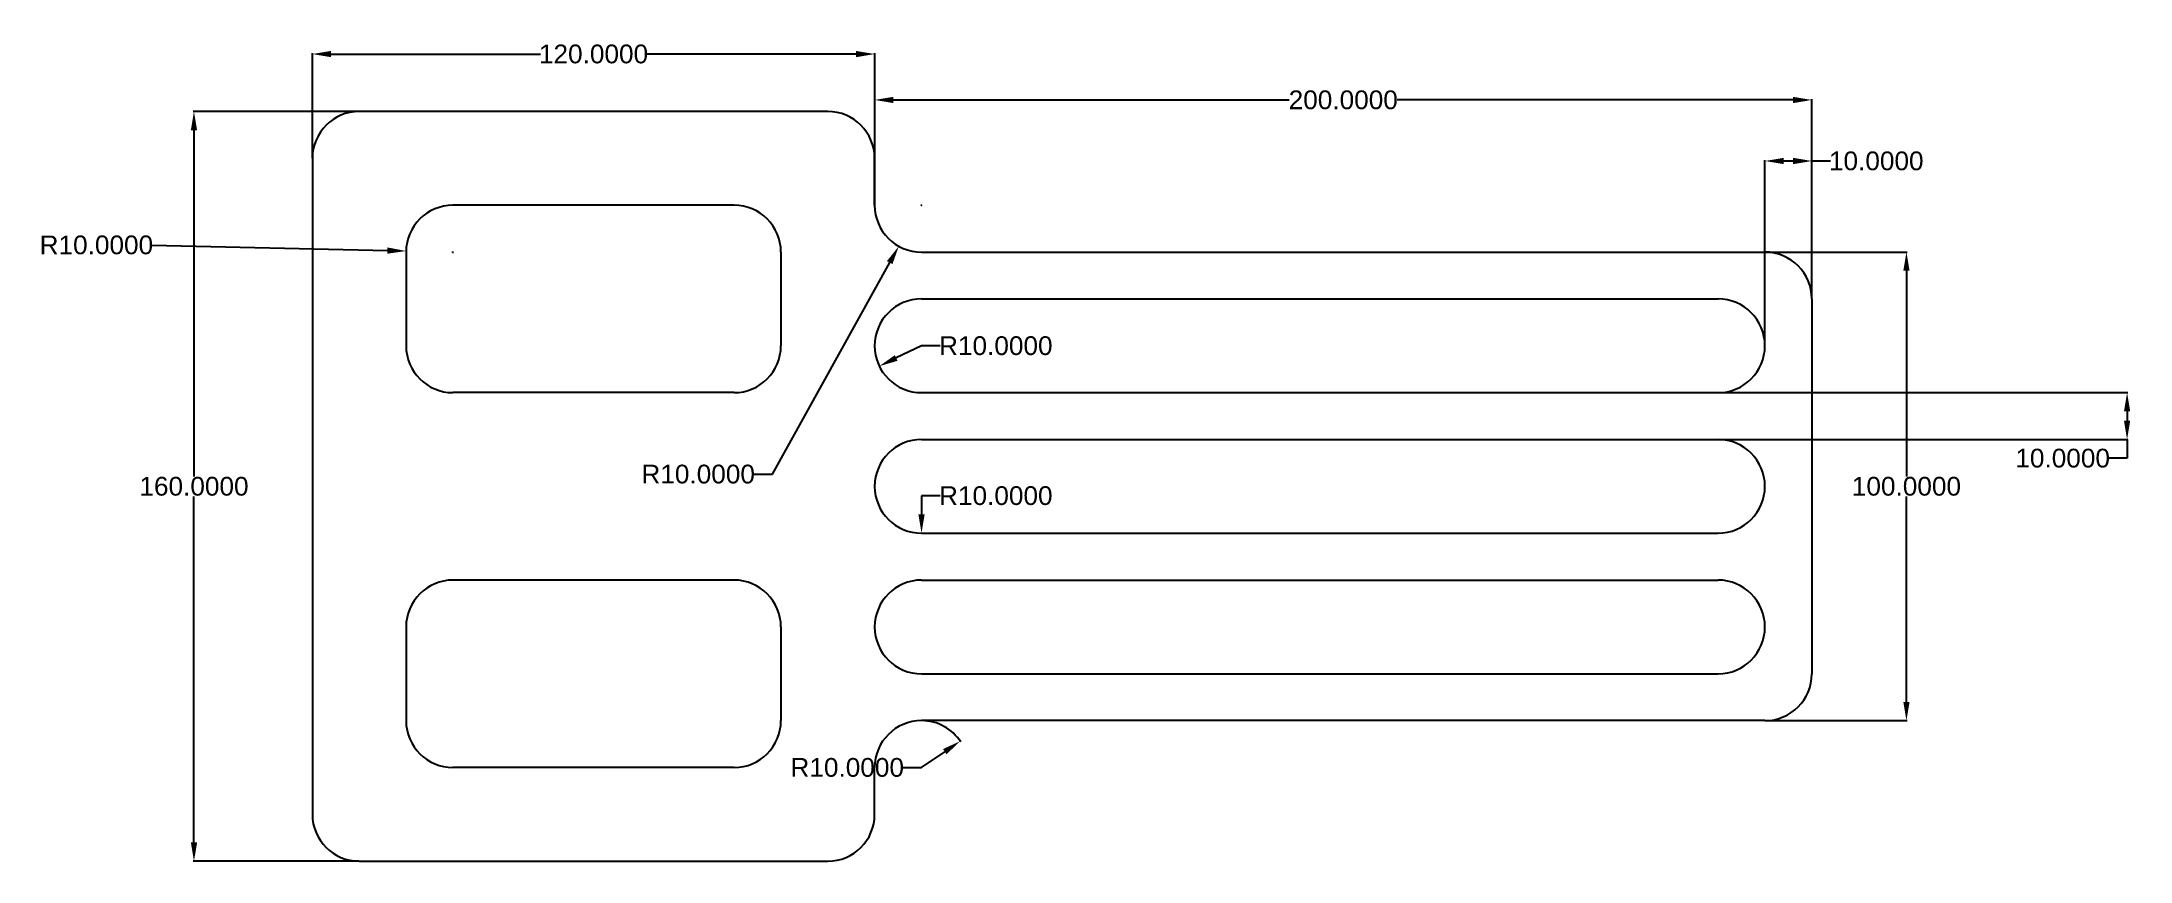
# Model space of a CAD drawing. Header units: inches. Extents: x -33 to 413, y -14133 to 22.
# Drawn here: x -32.7 to 413, y -152.5 to 22.4 of the extents above; entities outside this region: 1.
import ezdxf

# ---------------------------------------------------------------- set-up
doc = ezdxf.new("R2010")
doc.units = ezdxf.units.IN
doc.header["$MEASUREMENT"] = 0
doc.styles.get("Standard").update_dxf_attribs({"font": 'arial.ttf'})
doc.dimstyles.get("Standard").update_dxf_attribs({"dimtxt": 4, "dimasz": 4, "dimexe": 0.18, "dimexo": 0.0625, "dimgap": 0.09, "dimtad": 0, "dimtih": 1, "dimtoh": 1, "dimdec": 4, "dimzin": 0, "dimdsep": 46, "dimtxsty": 'Standard', "dimcen": 0.09, "dimadec": 0, "dimazin": 0, "dimtfac": 1, "dimtdec": 4, "dimtofl": 0, "dimtmove": 0, "dimatfit": 3, "dimfxl": 1, "dimtolj": 1, "dimtzin": 0, "dimarcsym": 0})

# ---------------------------------------------------------------- blocks, each defined once
blk = doc.blocks.new('*D4')
at = {"color": 0, "lineweight": -2, "transparency": 16777216}
for p, q in [((145.01, -12.45), (145.01, 10.14)), ((149.01, 9.96), (233.48, 9.96)), ((341.01, 9.96), (256.53, 9.96)), ((345.01, -32.45), (345.01, 10.14))]:
    blk.add_line(p, q, dxfattribs=at)
at = {"color": 0, "transparency": 16777216}
for points in [[(149.01, 10.62), (149.01, 9.29), (145.01, 9.96)], [(341.01, 10.62), (341.01, 9.29), (345.01, 9.96)]]:
    blk.add_solid(points, dxfattribs=at)
at = {"layer": 'Defpoints', "color": 0, "transparency": 16777216}
for p in [(345.01, 9.96), (145.01, -12.51), (345.01, -32.51)]:
    blk.add_point(p, dxfattribs=at)
at = {"color": 0, "transparency": 16777216, "insert": (245.01, 9.96), "char_height": 4, "attachment_point": 5}
blk.add_mtext('\\A1;200.0000', dxfattribs=at)
blk = doc.blocks.new('*D5')
at = {"color": 0, "lineweight": -2, "transparency": 16777216}
for p, q in [((25.01, -2.45), (25.01, 19.93)), ((29.01, 19.75), (73.7, 19.75)), ((141.01, 19.75), (96.31, 19.75)), ((145.01, -2.45), (145.01, 19.93))]:
    blk.add_line(p, q, dxfattribs=at)
at = {"color": 0, "transparency": 16777216}
for points in [[(29.01, 20.42), (29.01, 19.08), (25.01, 19.75)], [(141.01, 20.42), (141.01, 19.08), (145.01, 19.75)]]:
    blk.add_solid(points, dxfattribs=at)
at = {"layer": 'Defpoints', "color": 0, "transparency": 16777216}
for p in [(145.01, 19.75), (25.01, -2.51), (145.01, -2.51)]:
    blk.add_point(p, dxfattribs=at)
at = {"color": 0, "transparency": 16777216, "insert": (85.01, 19.75), "char_height": 4, "attachment_point": 5}
blk.add_mtext('\\A1;120.0000', dxfattribs=at)
blk = doc.blocks.new('*D6')
at = {"color": 0, "lineweight": -2, "transparency": 16777216}
for p, q in [((34.94, 7.49), (-0.44, 7.49)), ((-0.26, 3.49), (-0.26, -70.38)), ((-0.26, -148.51), (-0.26, -74.64)), ((34.94, -152.51), (-0.44, -152.51))]:
    blk.add_line(p, q, dxfattribs=at)
at = {"color": 0, "transparency": 16777216}
for points in [[(-0.93, 3.49), (0.41, 3.49), (-0.26, 7.49)], [(-0.93, -148.51), (0.41, -148.51), (-0.26, -152.51)]]:
    blk.add_solid(points, dxfattribs=at)
at = {"layer": 'Defpoints', "color": 0, "transparency": 16777216}
for p in [(35.01, 7.49), (-0.26, -152.51), (35.01, -152.51)]:
    blk.add_point(p, dxfattribs=at)
at = {"color": 0, "transparency": 16777216, "insert": (-0.26, -72.51), "char_height": 4, "attachment_point": 5}
blk.add_mtext('\\A1;160.0000', dxfattribs=at)
blk = doc.blocks.new('*D7')
at = {"color": 0, "lineweight": -2, "transparency": 16777216}
for p, q in [((335.07, -22.51), (365.38, -22.51)), ((365.2, -26.51), (365.2, -70.38)), ((365.2, -118.51), (365.2, -74.64)), ((335.07, -122.51), (365.38, -122.51))]:
    blk.add_line(p, q, dxfattribs=at)
at = {"color": 0, "transparency": 16777216}
for points in [[(364.53, -26.51), (365.87, -26.51), (365.2, -22.51)], [(364.53, -118.51), (365.87, -118.51), (365.2, -122.51)]]:
    blk.add_solid(points, dxfattribs=at)
at = {"layer": 'Defpoints', "color": 0, "transparency": 16777216}
for p in [(335.01, -22.51), (335.01, -122.51), (365.2, -122.51)]:
    blk.add_point(p, dxfattribs=at)
at = {"color": 0, "transparency": 16777216, "insert": (365.2, -72.51), "char_height": 4, "attachment_point": 5}
blk.add_mtext('\\A1;100.0000', dxfattribs=at)
blk = doc.blocks.new('*D8')
at = {"color": 0, "lineweight": -2, "transparency": 16777216}
for p, q in [((335.01, -42.45), (335.01, -2.89)), ((339.01, -3.07), (341.01, -3.07)), ((345.01, -32.45), (345.01, -2.89)), ((345.01, -3.07), (349.01, -3.07))]:
    blk.add_line(p, q, dxfattribs=at)
at = {"color": 0, "transparency": 16777216}
for points in [[(339.01, -2.4), (339.01, -3.74), (335.01, -3.07)], [(341.01, -2.4), (341.01, -3.74), (345.01, -3.07)]]:
    blk.add_solid(points, dxfattribs=at)
at = {"layer": 'Defpoints', "color": 0, "transparency": 16777216}
for p in [(345.01, -3.07), (345.01, -32.51), (335.01, -42.51)]:
    blk.add_point(p, dxfattribs=at)
at = {"color": 0, "transparency": 16777216, "insert": (358.76, -3.07), "char_height": 4, "attachment_point": 5}
blk.add_mtext('\\A1;10.0000', dxfattribs=at)
blk = doc.blocks.new('*D9')
at = {"color": 0, "lineweight": -2, "transparency": 16777216}
for p, q in [((154.92, -12.51), (155.1, -12.51)), ((155.01, -12.6), (155.01, -12.42)), ((123.19, -69.91), (148.22, -24.76)), ((119.19, -69.91), (123.19, -69.91))]:
    blk.add_line(p, q, dxfattribs=at)
at = {"color": 0, "transparency": 16777216}
blk.add_solid([(147.63, -24.43), (148.8, -25.08), (150.16, -21.26)], dxfattribs=at)
at = {"layer": 'Defpoints', "color": 0, "transparency": 16777216}
for p in [(155.01, -12.51), (150.16, -21.26)]:
    blk.add_point(p, dxfattribs=at)
at = {"color": 0, "transparency": 16777216, "insert": (107.34, -69.91), "char_height": 4, "attachment_point": 5}
blk.add_mtext('\\A1;R10.0000', dxfattribs=at)
blk = doc.blocks.new('*D10')
at = {"color": 0, "lineweight": -2, "transparency": 16777216}
for p, q in [((-9.23, -21), (41.01, -22.18)), ((54.92, -22.51), (55.1, -22.51)), ((55.01, -22.6), (55.01, -22.42))]:
    blk.add_line(p, q, dxfattribs=at)
at = {"color": 0, "transparency": 16777216}
blk.add_solid([(41.02, -21.52), (40.99, -22.85), (45.01, -22.28)], dxfattribs=at)
at = {"layer": 'Defpoints', "color": 0, "transparency": 16777216}
for p in [(45.01, -22.28), (55.01, -22.51)]:
    blk.add_point(p, dxfattribs=at)
at = {"color": 0, "transparency": 16777216, "insert": (-21.09, -21), "char_height": 4, "attachment_point": 5}
blk.add_mtext('\\A1;R10.0000', dxfattribs=at)
blk = doc.blocks.new('*D11')
at = {"color": 0, "lineweight": -2, "transparency": 16777216}
for p, q in [((155.01, -132.51), (159.96, -129.13)), ((151.01, -132.51), (155.01, -132.51))]:
    blk.add_line(p, q, dxfattribs=at)
blk.add_arc((155.01, -132.51), 10, 33.2544, 89.6419, dxfattribs=at)
at = {"color": 0, "transparency": 16777216}
blk.add_solid([(159.59, -128.58), (160.34, -129.68), (163.27, -126.88)], dxfattribs=at)
at = {"layer": 'Defpoints', "color": 0, "transparency": 16777216}
for p in [(163.27, -126.88), (155.01, -132.51)]:
    blk.add_point(p, dxfattribs=at)
at = {"color": 0, "transparency": 16777216, "insert": (139.15, -132.51), "char_height": 4, "attachment_point": 5}
blk.add_mtext('\\A1;R10.0000', dxfattribs=at)
blk = doc.blocks.new('*D12')
at = {"color": 0, "lineweight": -2, "transparency": 16777216}
for p, q in [((155.01, -42.51), (149.6, -45.11)), ((159.01, -42.51), (155.01, -42.51))]:
    blk.add_line(p, q, dxfattribs=at)
at = {"color": 0, "transparency": 16777216}
blk.add_solid([(149.31, -44.51), (149.89, -45.71), (146, -46.85)], dxfattribs=at)
at = {"layer": 'Defpoints', "color": 0, "transparency": 16777216}
for p in [(155.01, -42.51), (146, -46.85)]:
    blk.add_point(p, dxfattribs=at)
at = {"color": 0, "transparency": 16777216, "insert": (170.86, -42.51), "char_height": 4, "attachment_point": 5}
blk.add_mtext('\\A1;R10.0000', dxfattribs=at)
blk = doc.blocks.new('*D13')
at = {"color": 0, "lineweight": -2, "transparency": 16777216}
for p, q in [((159.01, -74.51), (155.01, -74.51)), ((155.01, -74.51), (155.01, -78.51))]:
    blk.add_line(p, q, dxfattribs=at)
at = {"color": 0, "transparency": 16777216}
blk.add_solid([(154.34, -78.51), (155.67, -78.51), (155.01, -82.51)], dxfattribs=at)
at = {"layer": 'Defpoints', "color": 0, "transparency": 16777216}
for p in [(155.01, -72.51), (155.01, -82.51)]:
    blk.add_point(p, dxfattribs=at)
at = {"color": 0, "transparency": 16777216, "insert": (170.86, -74.51), "char_height": 4, "attachment_point": 5}
blk.add_mtext('\\A1;R10.0000', dxfattribs=at)
blk = doc.blocks.new('*D14')
at = {"color": 0, "lineweight": -2, "transparency": 16777216}
for p, q in [((325.07, -52.51), (412.47, -52.51)), ((412.29, -56.51), (412.29, -58.51)), ((325.07, -62.51), (412.47, -62.51)), ((412.29, -66.51), (408.29, -66.51)), ((412.29, -62.51), (412.29, -66.51))]:
    blk.add_line(p, q, dxfattribs=at)
at = {"color": 0, "transparency": 16777216}
for points in [[(411.63, -56.51), (412.96, -56.51), (412.29, -52.51)], [(411.63, -58.51), (412.96, -58.51), (412.29, -62.51)]]:
    blk.add_solid(points, dxfattribs=at)
at = {"layer": 'Defpoints', "color": 0, "transparency": 16777216}
for p in [(325.01, -52.51), (325.01, -62.51), (412.29, -62.51)]:
    blk.add_point(p, dxfattribs=at)
at = {"color": 0, "transparency": 16777216, "insert": (398.54, -66.51), "char_height": 4, "attachment_point": 5}
blk.add_mtext('\\A1;10.0000', dxfattribs=at)

msp = doc.modelspace()

# ---------------------------------------------------------------- linework, layer by layer
for p, q in [((135.00526, 7.48908), (35.00526, 7.48908)), ((25.00526, -2.51092), (25.00526, -142.51092)), ((25.00526, -2.51092), (25.00526, -142.51092)), ((145.00526, -12.51092), (145.00526, -2.51092)), ((145.00526, -2.51092), (145.00526, -12.51092)), ((115.00526, -12.51092), (55.00526, -12.51092)), ((45.00526, -22.51092), (45.00526, -42.51092)), ((125.00526, -22.51092), (125.00526, -42.51092)), ((155.00526, -22.51092), (335.00526, -22.51092)), ((155.00526, -32.51092), (325.00526, -32.51092)), ((345.00526, -32.51092), (345.00526, -112.51092)), ((115.00526, -52.51092), (55.00526, -52.51092)), ((155.00526, -52.51092), (325.00526, -52.51092)), ((155.00526, -62.51092), (325.00526, -62.51092)), ((155.00526, -82.51092), (325.00526, -82.51092)), ((115.00526, -92.51092), (55.00526, -92.51092)), ((155.00526, -92.51092), (325.00526, -92.51092)), ((45.00526, -102.51092), (45.00526, -122.51092)), ((125.00526, -102.51092), (125.00526, -122.51092)), ((155.00526, -112.51092), (325.00526, -112.51092)), ((335.00526, -122.51092), (155.00526, -122.51092)), ((115.00526, -132.51092), (55.00526, -132.51092)), ((145.00526, -142.51092), (145.00526, -132.51092)), ((35.00526, -152.51092), (135.00526, -152.51092)), ((135.00526, -14132.51092), (35.00526, -14132.51092))]:
    msp.add_line(p, q)
for centre, start, end in [((35.00526, -2.51092), 90, 180), ((35.00526, -2.51092), 90, 180), ((135.00526, -2.51092), 0, 90), ((55.00526, -22.51092), 90, 180), ((115.00526, -22.51092), 0, 90), ((155.00526, -12.51092), 180, 270), ((335.00526, -32.51092), 0, 90), ((155.00526, -42.51092), 90, 270), ((325.00526, -42.51092), 270, 90), ((55.00526, -42.51092), 180, 270), ((115.00526, -42.51092), 270, 0), ((155.00526, -72.51092), 90, 270), ((325.00526, -72.51092), 270, 90), ((55.00526, -102.51092), 90, 180), ((115.00526, -102.51092), 0, 90), ((155.00526, -102.51092), 90, 270), ((325.00526, -102.51092), 270, 90), ((335.00526, -112.51092), 270, 0), ((55.00526, -122.51092), 180, 270), ((115.00526, -122.51092), 270, 0), ((155.00526, -132.51092), 90, 180), ((35.00526, -142.51092), 180, 270), ((135.00526, -142.51092), 270, 0)]:
    msp.add_arc(centre, 10, start, end)

# ---------------------------------------------------------------- dimensions: what is measured, and where the dimension line sits
for base, p1, p2, picture, middle in [((145.00526, 19.75026), (25.00526, -2.51092), (145.00526, -2.51092), '*D5', (85.00526, 19.75026)), ((345.00526, 9.95736), (145.00526, -12.51092), (345.00526, -32.51092), '*D4', (245.00526, 9.95736)), ((345.00526, -3.07128), (335.00526, -42.51092), (345.00526, -32.51092), '*D8', (358.75692, -3.07128))]:
    dim = msp.add_linear_dim(base=base, p1=p1, p2=p2, dimstyle='Standard')
    dim.commit()
    dim.dimension.update_dxf_attribs({"geometry": picture, "text_midpoint": middle})
for base, p1, p2, picture, middle in [((-0.2601, -152.51092), (35.00526, 7.48908), (35.00526, -152.51092), '*D6', (-0.2601, -72.51092)), ((365.19857, -122.51092), (335.00526, -22.51092), (335.00526, -122.51092), '*D7', (365.19857, -72.51092)), ((412.29456, -62.51092), (325.00526, -52.51092), (325.00526, -62.51092), '*D14', (398.5429, -66.51092))]:
    dim = msp.add_linear_dim(base=base, p1=p1, p2=p2, angle=90, dimstyle='Standard')
    dim.commit()
    dim.dimension.update_dxf_attribs({"geometry": picture, "text_midpoint": middle})
for center, mpoint, picture, middle in [((155.00526, -12.51092), (150.15719, -21.25713), '*D9', (107.33699, -69.90578)), ((55.00526, -22.51092), (45.00802, -22.27617), '*D10', (-9.23341, -21.00249)), ((155.00526, -42.51092), (145.99557, -46.84976), '*D12', (170.85924, -42.51092)), ((155.00526, -72.51092), (155.00526, -82.51092), '*D13', (170.85924, -74.51092)), ((155.00526, -132.51092), (163.26765, -126.87772), '*D11', (139.15128, -132.51092))]:
    dim = msp.add_radius_dim(center=center, mpoint=mpoint, dimstyle='Standard')
    dim.commit()
    dim.dimension.update_dxf_attribs({"geometry": picture, "text_midpoint": middle, "dimtype": 164})

doc.saveas('drawing.dxf')
